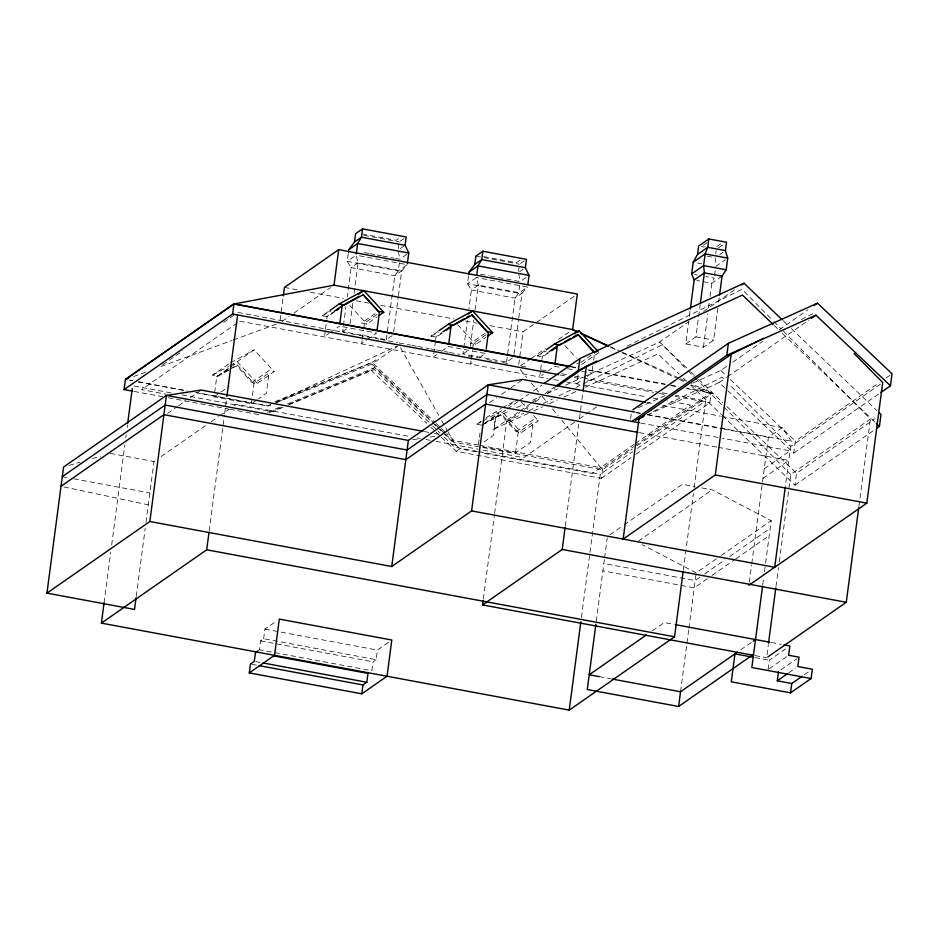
<?xml version="1.0" encoding="UTF-8"?>
<svg xmlns="http://www.w3.org/2000/svg" width="939" height="939" viewBox="0 0 939 939"><rect width="100%" height="100%" fill="white"/><g stroke="black" fill="none" stroke-linecap="round" stroke-linejoin="round"><path stroke-width="0.7" stroke-dasharray="4.7 3.52" d="M104.053 602.85L110.72 552.191M111.671 544.96L124.828 445.086M125.779 437.844L126.155 434.957M127.105 427.714L127.493 424.815M136.249 596.347L145.24 528.082M146.003 522.272L153.996 461.53L156.379 459.864M257.086 399.768L251.323 403.77L214.092 396.845L216.768 376.527L231.733 366.116M209.186 530.981L224.433 415.191M224.621 413.735L226.722 397.819M251.323 403.77L254 383.452L268.977 373.041L266.3 393.347L258.237 398.969M280.139 320.105L283.132 297.37M257.427 651.138L259.387 649.776L260.549 640.891L263.648 638.731L376.14 659.659L377.396 650.046L389.392 641.701M263.648 638.731L264.915 629.13L276.911 620.773M325.27 330.739L324.507 336.549L329.108 333.345M325.457 329.296L326.608 320.586M326.795 319.131L327.183 316.232L332.934 312.229M348.252 253.6L347.23 261.382L351.116 267.615L347.289 296.701M392.115 335.669L386.305 339.707L342.688 331.596L345.939 306.877M350.036 323.838L352.724 303.485M354.062 293.297L358.088 262.756L356.127 255.185L347.23 261.382L398.312 270.89L407.221 264.692L356.127 255.185M362.125 340.575L361.738 343.474L366.351 340.27M362.313 339.12L363.463 330.411M363.651 328.967L364.414 323.157L377.079 314.342M386.305 339.707L394.732 275.726L398.312 270.89L399.685 260.502M398.277 248.776L399.192 241.828L403.84 238.6M393.652 331.948L398.253 297.053M398.441 295.597L401.704 270.866L407.221 264.692M376.14 659.659L373.029 661.819L371.867 670.704L259.387 649.776M435.496 340.998L433.395 356.961L436.846 354.555M435.684 339.542L436.072 336.643L441.823 332.629M468.549 275.972L467.528 283.754L471.413 289.987L468.925 308.896M512.412 358.041L506.602 362.09L462.986 353.98L467.387 320.528M470.333 346.209L473.784 320.035M475.122 309.858L478.374 285.139L476.425 277.568L467.528 283.754L518.61 293.261L527.518 287.064L476.425 277.568M471.014 360.975L470.627 363.886L474.089 361.48M471.202 359.531L472.352 350.822M472.54 349.367L473.303 343.568L485.968 334.742M478.479 444.534L479.242 438.736M479.43 437.281L480.005 432.926M528.305 413.383L493.891 429.17L495.452 417.327L506.156 409.874M506.602 362.09L515.03 298.097L518.61 293.261L519.983 282.874M518.574 271.16L519.49 264.211L524.138 260.972M513.95 354.332L518.551 319.424M518.739 317.969L522.002 293.25L527.518 287.064M483.315 599.094L494.43 514.736M494.618 513.281L506.684 421.646L519.76 412.55M518.762 364.485L523.058 331.796L574.961 295.668M515.523 452.915L518.199 432.597L533.164 422.174L530.5 442.492L515.523 452.915L482.587 446.788M540.453 370.917L539.69 376.727L543.141 374.321M540.641 369.473L541.791 360.764M541.979 359.308L542.366 356.409L548.13 352.407M578.072 374.943L576.933 383.652L582.685 379.649M565.278 526.18L578.682 424.369M579.457 418.559L581.746 401.106M581.945 399.65L582.896 392.373M587.298 376.433L591.899 373.229L592.849 365.975M593.624 360.165L594.575 352.911M581.417 617.51L589.798 553.846M589.997 552.39L600.279 474.254L632.593 451.753M441.483 437.304L456.213 451.342L601.359 478.338L602.697 468.138L633.708 446.553M596.242 621.372L604.423 559.28M604.599 557.86L607.228 537.941M630.585 418.677L631.29 413.348M717.83 308.145L713.617 340.141L703.405 347.242L685.74 343.956L688.616 322.136M689.379 316.326L690.142 310.504M685.74 343.956L695.94 336.855L700.154 304.858M703.405 347.242L707.818 313.79M708.581 307.98L709.344 302.158M710.107 296.337L711.832 283.249L714.227 278.108L705.764 276.536M715.753 253.53L716.117 250.748M714.567 275.514L715.248 270.326M683.31 570.243L693.416 493.55M694.179 487.752L705.612 400.93L675.387 395.213M718.593 302.323L719.356 296.501M635.938 454.265L709.872 402.796L711.222 392.596L686.702 388.042M680.54 691.75L688.71 629.693M688.897 628.25L696.022 574.152M749.31 582.333L751.587 565.008M751.775 563.564L768.395 437.339L782.257 427.679L791.307 441.201L785.344 486.425M762.738 584.715L763.689 577.497M764.452 571.722L765.402 564.503M765.59 563.06L771.177 520.676L712.138 489.841L700.811 487.74M766.999 654.835L768.337 644.659M775.99 586.476L778.49 567.567M779.253 561.745L790.744 474.488L870.406 419.029L782.046 329.777M647.358 414.885L719.192 382.502L793.737 453.126L795.321 441.119L878.916 382.924M768.09 669.566L769.311 660.246L787.586 647.534M722.302 415.472L794.993 485.17L796.554 473.326L875.042 418.677M858.915 506.297L870.406 419.029M162.564 364.907L182.905 350.74M223.599 322.417L235.572 314.084M237.332 322.875L141.484 389.603L165.863 394.145M398.488 238.623L396.082 240.302L360.858 233.741M282.123 321.314L289.2 316.384M293.919 313.098L330.481 287.639M229.186 369.931L217.907 376.093L212.613 375.107L229.527 363.334M229.867 365.694L237.25 361.656L254.176 349.871L274.176 371.644L257.263 383.417L251.969 382.431L236.698 365.834L230.442 369.25M400.413 248.553L403.899 246.124M217.907 376.093L231.44 366.68M232.567 365.893L234.82 364.32L232.179 363.827M167.67 413.383L177.248 406.716M178.445 405.883L185.617 400.883M190.406 397.549L201.181 390.049M395.601 258.413L399.85 259.211L408.758 253.014M334.284 312.03L327.511 316.736L322.218 315.75L328.99 311.044M214.092 396.845L219.843 392.842M220.994 392.044L229.057 386.422M251.969 382.431L268.883 370.659L274.176 371.644M330.258 332.535L339.472 326.126M161.156 456.542L206.474 424.991M211.252 421.681L218.4 416.693M219.597 415.86L229.139 409.228M233.905 405.906L236.288 404.24L410.12 436.576M342.688 331.596L348.498 327.558M375.107 313.649L361.574 323.075L366.867 324.061L377.02 316.995M367.501 339.46L376.715 333.052L340.904 326.396M375.788 359.848L372.161 362.384L276.043 402.491M519.983 260.162L516.38 262.674L481.155 256.124M276.007 402.749L371.938 364.027L397.89 345.963M289.376 404.169L371.022 370.107L374.649 367.583L431.447 421.74M519.549 271.735L523.035 269.305M442.046 333.216L436.4 337.148L431.107 336.162L437.879 331.455M490.346 276.043L520.147 281.583L529.056 275.385M441.459 351.35L448.361 346.538L485.604 353.463L478.69 358.275M485.123 333.275L470.462 343.486L475.756 344.46L485.909 337.394M462.986 353.98L468.796 349.93M520.746 365.694L530.183 359.121M531.357 358.299L545.512 348.451M558.482 339.413L570.278 331.209M548.341 352.994L542.707 356.914L537.413 355.928L545.301 350.435M707.067 242.626L702.36 245.901L705.06 246.405M489.571 402.69L496.719 397.702M501.496 394.392L509.83 388.582M511.027 387.748L522.941 379.45M716.88 246.523L721.598 243.248M718.57 247.779L724.239 243.835M547.754 371.116L554.667 366.304L561.827 367.642M719.732 254.539L723.136 252.168M482.106 425.238L476.812 424.252L481.32 421.106M485.827 417.972L501.121 408.43M508.222 406.082L517.236 399.803M484.418 423.266L495.933 415.249L493.257 435.567L482.892 442.785M484.36 423.665L499.02 413.453L493.726 412.479M507.342 409.04L518.046 401.587M519.232 400.765L528.751 394.145M533.505 390.824L541.826 385.037M715.764 266.43L725.331 259.774M580.76 362.536L591.124 355.318M456.213 451.342L459.84 448.819L479.993 452.563M598.976 352.454L582.051 364.238L576.757 363.252M493.891 429.17L518.868 411.775M520.053 410.953L530.758 403.5M531.943 402.678L540.277 396.88M545.031 393.57L554.55 386.938M524.514 409.24L530.465 405.096M535.218 401.786L542.355 396.821M547.108 393.511L555.43 387.713M722.044 276.148L711.832 283.249L696.879 280.468M516.168 431.564L533.082 419.792L538.376 420.778L521.462 432.55L516.168 431.564L500.898 414.968L484.606 423.865M584.14 376.633L659.601 342.019L689.332 321.314M703.604 311.384L734.533 289.858M574.586 422.198L523.61 457.68L479.078 449.394M579.328 418.9L598.284 405.695M692.841 383.089L720.776 370.494L727.936 365.506M732.713 362.184L762.574 341.397M779.288 329.765L807.951 309.811M719.192 382.502L726.352 377.525M727.549 376.692L808.761 320.152M634.224 444.253L592.286 473.456L481.437 452.833M635.421 443.419L690.541 405.061L667.5 400.765M634.893 445.732L711.222 392.596M445.462 434.135L453.866 442.14L602.486 469.782L632.299 449.03M637.065 445.708L710.999 394.251L691.233 385.002M637.381 448.419L705.612 400.93M601.359 478.338L631.172 457.586M609.798 534.854L622.886 525.746M624.083 524.913L682.395 484.313L695.142 486.684M638.332 541.216L712.138 489.841M886.076 377.936L889.667 375.447M880.312 384.192L790.579 446.659L729.263 384.427M764.264 468.761L790.039 450.826L722.525 438.267M793.737 453.126L879.726 393.265M762.996 478.385L788.772 460.439L718.382 447.351M794.993 485.17L874.679 429.698M716.422 558.787L696.186 572.872L642.276 544.726M721.175 555.477L771.177 520.676M699.942 577.227L695.177 580.537L603.859 563.553M704.696 573.917L724.931 559.82M729.697 556.51L770.168 528.34M707.313 578.729L694.214 587.837L602.897 570.853M712.067 575.407L734.685 559.667M735.871 558.846L769.205 535.641M652.3 630.855L664.202 622.569L674.19 624.423M740.671 649.882L752.092 641.936M769.229 668.779L787.504 656.056M780.79 669.918L796.777 658.791M788.701 672.876L795.544 668.11M804.324 674.777L810.04 670.798M216.768 376.527L228.881 369.72M230.09 369.039L237.367 364.942L254 383.452M482.177 424.991L501.567 414.076L518.199 432.597M230.759 362.665L254.176 349.871M212.613 375.107L228.635 366.363M322.218 315.75L330.845 311.044M431.107 336.162L438.501 332.124M537.413 355.928L546.029 351.221M502.353 407.761L513.445 401.704M476.812 424.252L481.742 421.552M482.975 420.883L501.449 410.789L521.462 432.55M801.249 319.483L814.23 313.027M653.309 411.376L722.103 377.161L725.166 380.272M626.888 346.162L741.974 289.306L772.797 320.434M506.684 421.646L523.68 413.254M528.915 410.672L538.07 406.141M543.305 403.559L552.461 399.04M558.998 395.8L570.759 389.99M575.994 387.408L662.312 344.754L686.972 369.661M195.946 392.643L267.897 406.024L270.549 404.791M275.843 402.338L396.422 346.374M495.452 417.327L510.006 410.648M516.626 407.608L524.572 403.958M532.519 400.319L540.453 396.669M547.073 393.641L557.66 388.781M565.607 385.131L582.814 377.243M533.598 410.953L542.871 406.693M549.491 403.664L557.426 400.014M564.046 396.974L575.959 391.516M585.232 387.267L658.039 353.862L679.108 374.062M638.297 407.679L664.894 395.683M270.62 404.744L267.92 405.871L195.969 392.49M267.58 412.256L280.972 406.669M287.663 403.876L374.649 367.583M269.305 412.55L281.348 407.526M283.038 407.256L272.287 411.716L181.591 394.838M288.414 405.026L374.438 369.367L431.694 424.921M274.869 401.646L372.161 362.384L435.18 422.468M267.897 406.024L270.596 404.932M133.631 376.527L147.282 371.515M160.945 366.515L231.956 340.47M233.33 339.977L277.028 323.955M69.04 465.439L80.015 462.223M92.374 458.608L100.602 456.201M412.691 439.745L419.921 438.63M430.062 437.058L435.849 436.166M701.339 246.581L704.062 247.086M707.044 256.183L713.84 257.45M697.431 263.026L701.656 263.812M694.484 274.434L697.301 274.963M364.015 235.29L399.192 241.828M475.873 256.089L519.49 264.211M364.379 252.603L368.64 253.401M370.06 253.659L375.729 254.715M377.149 254.985L381.41 255.772M382.83 256.042L394.18 258.155M480.416 274.188L488.937 275.773M695.94 336.855L713.617 340.141M284.435 287.416L297.37 289.822M310.316 292.229L343.381 298.379M356.315 300.785L369.25 303.191M380.753 305.328L454.065 318.967M465.556 321.103L477.059 323.239M489.994 325.645L523.058 331.796M571.358 366.586L575.689 367.395M588.659 369.802L665.082 384.016M670.845 385.096L678.052 386.434M567.555 368.698L574.715 370.036M581.875 371.363L591.899 373.229M559.926 374.907L567.133 376.257M574.339 377.595L581.546 378.933M587.321 380.002L653.638 392.338M659.413 393.418L665.176 394.486M675.27 396.364L709.872 402.796M239.727 321.208L547.953 378.534M553.717 379.614L559.468 380.682M566.675 382.02L647.335 397.021M653.086 398.089L660.293 399.427M646.842 402.491L654.049 403.84M662.688 405.448L720.319 416.165M721.751 416.435L782.257 427.679M636.161 412.338L640.468 413.148M647.652 414.486L791.307 441.201M635.773 412.667L640.093 413.465M647.3 414.815L722.267 428.759M723.711 429.017L768.395 437.339M640.644 423.031L721.082 437.997M639.377 432.656L716.95 447.081M424.369 431.564L428.689 432.363M434.452 433.442L438.771 434.241M129.77 380.178L132.645 380.718M138.409 381.786L187.331 390.894M478.374 445.016L454.077 440.497L446.729 433.489M479.806 445.286L602.697 468.138M129.758 380.33L132.634 380.87M138.385 381.938L185.875 390.765M417.303 437.903L420.179 438.443M425.919 439.511L430.238 440.309M435.978 441.377L477.646 449.124M134.077 386.011L172.952 393.23M477.446 451.401L454.593 447.152L444.182 437.046M478.867 451.671L600.279 474.254M134.113 391.434L162.67 396.751M168.374 397.807L228.341 408.97M229.773 409.228L261.183 415.073M110.203 453.384L153.996 461.53M62.279 476.672L68.031 477.74M73.77 478.808L149.864 492.963M771.259 642.476L781.283 644.342M755.073 655.598L766.611 657.746M755.003 657.593L769.311 660.246M599.199 676.62L610.62 678.744M264.915 629.13L377.396 650.046M260.549 640.891L373.029 661.819M255.76 661.619L260.08 662.429M251.91 664.307L257.673 665.375M571.358 367.032L575.689 367.842M588.659 370.271L665.082 384.544M670.857 385.624L678.064 386.974M686.714 388.593L712.666 393.441L691.327 383.711M237.966 312.417L378.98 339.108M380.412 339.378L397.678 342.653M399.122 342.923L410.625 345.094M412.068 345.376L416.388 346.186M417.82 346.456L429.334 348.639M430.778 348.909L435.097 349.731M436.529 350.001L448.044 352.184M449.476 352.454L459.558 354.355M468.185 355.987L478.256 357.9M486.895 359.531L496.966 361.445M502.717 362.524L509.912 363.886M521.427 366.069L528.622 367.431M541.568 369.884L547.331 370.975M561.71 373.699L567.473 374.778M574.668 376.14L656.678 391.669M662.441 392.76L668.192 393.852M63.875 486.907L148.292 504.842M609.986 346.597L620.644 351.468M621.982 352.066L679.331 378.229M680.658 378.84L685.998 381.269M610.855 347.43L617.439 350.505M622.71 352.97L678.052 378.84M679.378 379.462L685.963 382.537M720.776 370.494L726.093 375.541M730.354 379.579L795.321 441.119M436.224 423.477L440.426 427.48M441.483 428.477L445.673 432.492M371.938 364.027L433.912 423.113M434.957 424.123L439.159 428.125M440.215 429.123L444.405 433.137M432.503 422.738L436.705 426.752M437.762 427.761L441.964 431.764M443.02 432.773L459.84 448.819M371.022 370.107L426.764 423.266M430.966 427.28L435.18 431.283M436.224 432.292L440.438 436.306M783.02 320.598L787.234 324.648M791.448 328.685L876.78 410.496M774.088 325.375L778.302 329.413M782.516 333.462L875.218 422.339M659.601 342.019L690.153 371.304M691.198 372.314L694.367 375.354M698.581 379.391L722.807 402.62M727.021 406.657L796.554 473.326M683.322 378.1L686.479 381.128M690.693 385.178L721.246 414.463M432.726 425.942L436.893 429.98M437.938 430.989L440.015 433.008M773.83 321.478L781.013 328.744M687.994 370.705L694.156 376.926M695.189 377.971L790.744 474.488M564.902 345.575L576.335 358.017M457.657 324.777L475.756 344.46M521.227 402.127L527.894 409.381M533.61 415.601L538.376 420.778M349.719 305.398L366.867 324.061M237.25 361.656L257.263 383.417M520.229 369.579L526.697 377.466M531.321 383.089L538.716 392.103M542.413 396.61L547.953 403.359M552.578 408.993L558.118 415.742M561.815 420.249L602.486 469.782M400.519 347.7L438.724 415.343M441.612 420.449L447.375 430.661M448.091 431.94L453.866 442.14M518.645 273.836L520.147 281.583M398.347 251.464L399.85 259.211M715.201 257.697L715.671 264.974M358.088 262.756L351.116 267.615L394.732 275.726L401.704 270.866L358.088 262.756M478.374 285.139L471.413 289.987L515.03 298.097L522.002 293.25L478.374 285.139"/><path stroke-width="1.41" d="M136.061 597.803L134.523 609.423L46.95 593.131L63.547 467.047L166.438 395.425L201.181 390.049L422.926 431.294M132.681 391.176L124.112 389.579L125.45 379.379L233.975 303.837L569.914 366.316M683.123 571.687L674.554 636.806L569.222 710.13L101.389 623.12L104.053 602.85M127.681 423.372L132.258 388.629M46.95 593.131L149.841 521.509L166.438 395.425L408.348 440.414L488.198 384.826L522.941 379.45L645.398 402.232M124.112 389.579L232.626 314.037L233.975 303.837M101.389 623.12L206.709 549.796L208.998 532.425M226.909 396.375L237.579 315.316M283.32 295.949L284.435 287.416L338.697 249.645L577.321 294.024L572.637 329.566L577.908 332.03L572.637 329.566L334.014 285.186L233.952 303.99L125.439 379.532L128.162 378.523M249.293 672.899L274.54 655.328L279.306 619.106L391.798 640.022L387.032 676.244L361.785 693.815L249.293 672.899L250.467 664.037L254.316 661.349L255.478 652.488L257.427 651.138M334.014 285.186L338.697 249.645M348.428 252.298L348.768 249.704L354.473 242.062L361.445 237.203L405.061 245.314L408.758 253.014L407.385 263.389M339.859 323.227L342.148 305.809L359.121 296.266M354.473 242.062L355.576 233.717L362.548 228.87L406.164 236.98L405.061 245.314M356.304 253.894L357.665 243.506L361.445 237.203L362.548 228.87M377.091 330.152L379.391 312.734L362.747 294.224M361.785 693.815L362.947 684.954L366.797 682.277L367.971 673.416L274.235 655.974M149.841 521.509L391.739 566.499L408.348 440.414M448.748 343.627L451.037 326.22L464.371 318.72M468.725 274.669L469.066 272.075L474.77 264.434L481.742 259.587L525.359 267.697L529.056 275.385L527.859 284.47M474.77 264.434L475.873 256.089L482.846 251.241L526.462 259.352L525.359 267.697M476.766 274.963L477.963 265.878L481.742 259.587L482.846 251.241M486.179 349.108L488.28 333.145L471.636 314.624M391.739 566.499L471.601 510.91L488.198 384.826L634.729 412.08M753.63 655.328L482.552 604.916L483.127 600.549M555.043 363.405L557.332 345.986L562.179 343.263M555.735 386.117L578.33 370.389L579.891 358.534L744.04 283.226L781.964 319.589M482.552 604.916L562.215 549.456L565.09 527.636M583.096 390.917L586.347 366.198L596.805 361.022M569.222 710.13L580.842 621.853M595.866 624.259L587.274 689.508L678.592 706.492L753.583 654.295M751.928 344.014L731.164 354.343L639.036 418.465L623.156 539.092L715.283 474.958L866.826 503.151L882.707 382.525L854.091 353.487M690.329 309.048L694.167 279.963L691.656 273.918L693.193 262.239L697.524 254.41L698.628 246.077L708.828 238.964L726.504 242.25L725.401 250.596L727.713 258.108L726.176 269.786L722.044 276.148L719.556 295.057M700.353 303.403L704.367 272.862L703.616 265.596L705.154 253.917L707.736 247.309L708.828 238.964M678.592 706.492L680.54 691.75L737.244 652.276M632.452 421.024L726.798 355.341L728.371 343.334L817.505 303.156L892.05 373.781L890.465 385.788L880.911 392.443M715.283 474.958L731.164 354.343M762.55 586.159L751.846 667.512L811.096 678.533L812.317 669.214L797.833 666.514L799.054 657.194L788.643 655.258L789.863 645.938L784.147 644.882M785.227 487.353L774.71 567.285L471.601 510.91M768.525 643.203L775.802 587.931M802.047 676.362L791.765 683.522L777.281 680.822L778.501 671.502M753.571 657.323L734.967 653.861L731.281 681.82L790.532 692.841L791.765 683.522M767.797 656.913L846.274 602.286L858.727 507.753M877.049 428.043L879.432 426.388L880.993 414.545L878.881 412.514M348.768 249.704L357.665 243.506L408.758 253.014M62.279 476.672L165.17 405.049L407.08 450.039L486.93 394.45L639.201 422.773M61.012 486.296L163.902 414.674L405.812 459.664L485.663 404.075L637.933 432.386M330.117 310.257L339.143 303.978L363.78 290.515L383.781 312.276L379.274 315.422M358.146 294.447L363.78 290.515M334.084 311.419L342.148 305.809M336.538 310.457L338.791 308.884M469.066 272.075L477.963 265.878L529.056 275.385M439.006 330.669L448.032 324.389L472.669 310.926L492.67 332.688L488.163 335.833M468.162 314.072L472.669 310.926M442.973 331.831L451.037 326.22M446.553 330.082L449.934 327.723M546.428 349.648L554.327 344.155L578.964 330.692L598.014 351.421M549.28 351.597L557.332 345.986M574.457 333.838L578.964 330.692M551.721 350.634L556.24 347.5M697.524 254.41L707.736 247.309L725.401 250.596M693.193 262.239L705.154 253.917L727.713 258.108M691.656 273.918L703.616 265.596L726.176 269.786M544.209 383.382L579.891 358.534M694.167 279.963L704.367 272.862L722.044 276.148M557.813 386.058L585.161 367.02M741.669 284.893L744.04 283.226M632.839 409.85L728.371 343.334M813.925 305.656L817.505 303.156M811.143 318.497L815.921 315.164L890.465 385.788M646.349 634.999L589.211 674.765L599.199 676.62M748.923 585.22L866.826 503.151M753.242 641.137L755.519 639.553M777.281 680.822L787.551 673.674M790.532 692.841L811.096 678.533M466.789 317.359L469.218 315.997M564.609 341.902L570.666 338.486M573.095 337.124L576.722 335.082M754.522 342.723L763.607 338.204M639.036 418.465L644.224 415.895M578.33 370.389L742.479 295.081L773.032 324.366M726.798 355.341L815.921 315.164M635.386 420.285L643.368 416.693M339.143 303.978L344.437 304.964L363.229 294.693L378.487 311.302L383.781 312.276M448.032 324.389L453.326 325.375L472.117 315.105L487.376 331.702L492.67 332.688M554.327 344.155L559.621 345.141L578.412 334.871L593.683 351.479L596.324 351.972M232.626 314.037L558.482 374.638M562.215 549.456L846.274 602.286M675.611 624.693L769.827 642.217M206.709 549.796L674.554 636.806M612.04 679.014L680.54 691.75M262.967 662.957L366.797 682.277M259.117 665.645L362.947 684.954M233.952 303.99L569.914 366.762M580.642 333.216L608.648 345.986M580.548 333.263L608.214 346.198M876.275 423.348L879.432 426.388M577.931 334.401L594.575 352.911"/></g></svg>
